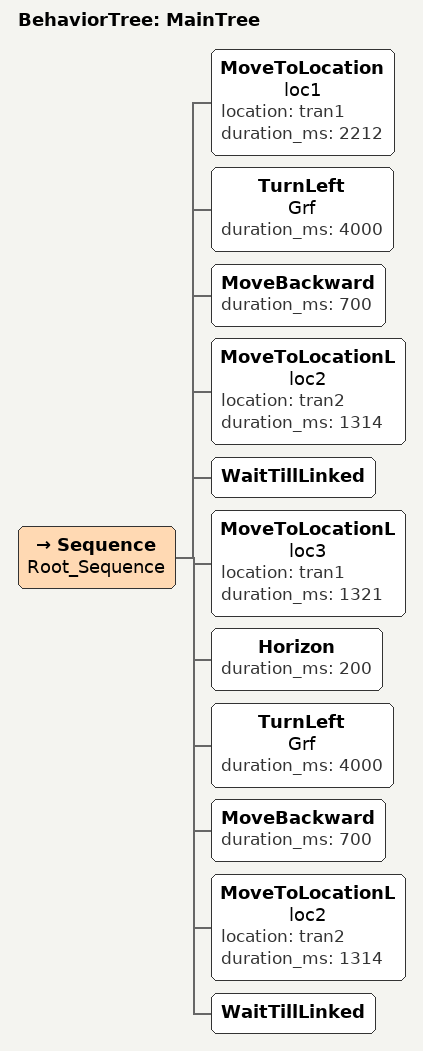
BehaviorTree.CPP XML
<root BTCPP_format="4" main_tree_to_execute="MainTree">
    <BehaviorTree ID="MainTree">

        <Sequence name="Root_Sequence">
             <MoveToLocation  name = "loc1" location = "tran1" duration_ms = "2212"/>

            <TurnLeft  name = "Grf" duration_ms = "4000"/>
            <MoveBackward duration_ms="700"/>
            <MoveToLocationL name = "loc2" location = "tran2" duration_ms =  "1314"/>
            <WaitTillLinked />

            <MoveToLocationL name = "loc3" location  = "tran1" duration_ms = "1321"/>
            <Horizon duration_ms = "200" />

            <TurnLeft  name = "Grf" duration_ms = "4000"/>
            <MoveBackward duration_ms="700"/>
            <MoveToLocationL name = "loc2" location = "tran2" duration_ms =  "1314"/>
            <WaitTillLinked />

         </Sequence>
    </BehaviorTree>
</root>
